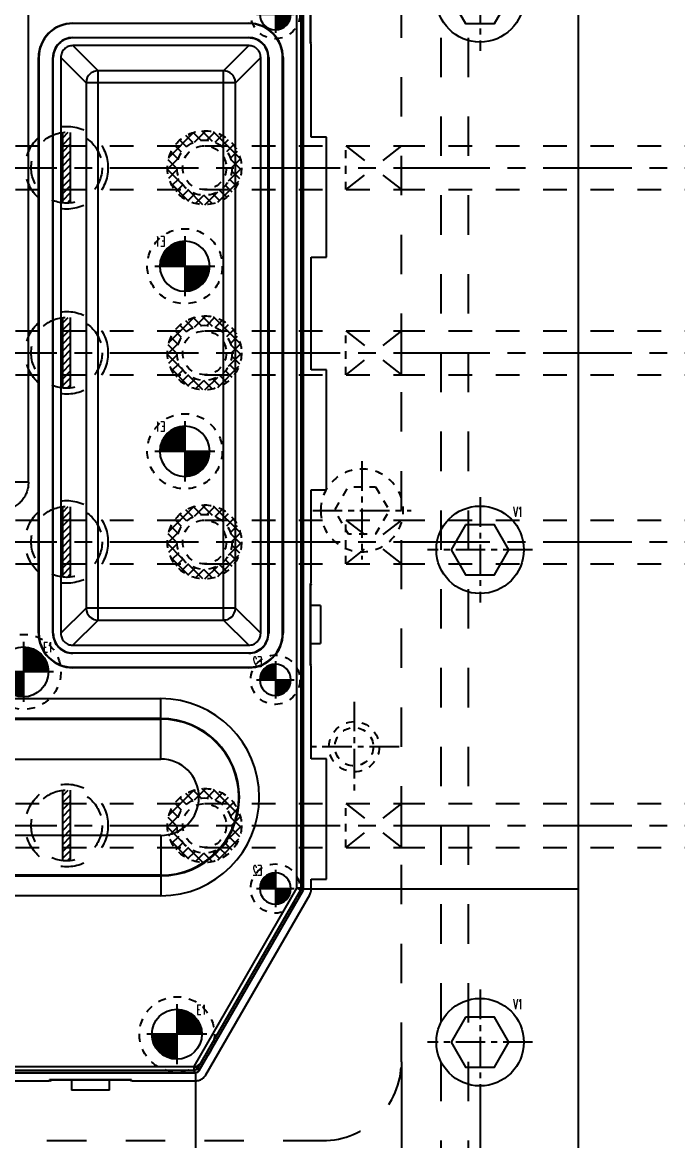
# Model space of a CAD drawing. Extents: x 14103 to 19353, y -3233 to 932.
# Drawn here: x 14978.7 to 15145.1, y -335.9 to -52 of the extents above; entities that cross this region are included whole.
import ezdxf
from ezdxf.enums import TextEntityAlignment as Align

# ---------------------------------------------------------------- set-up
doc = ezdxf.new("R2010")
doc.units = 0
doc.header["$LTSCALE"] = 20
doc.header["$MEASUREMENT"] = 0
doc.linetypes.add('CENTER', pattern=[0.6, 0.375, -0.075, 0.075, -0.075])
doc.linetypes.add('HIDDEN', pattern=[0.2, 0.1, -0.1])
doc.layers.get('0').update_dxf_attribs({"linetype": 'CONTINUOUS'})
doc.layers.get('DEFPOINTS').update_dxf_attribs({"linetype": 'CONTINUOUS'})
for name, color, linetype in [('4a', 7, 'CONTINUOUS'), ('CENTER', 1, 'CENTER'), ('DIM', 3, 'CONTINUOUS'), ('epin', 3, 'CONTINUOUS'), ('HIDDEN', 2, 'HIDDEN'), ('HOLD DOWN', 7, 'CONTINUOUS'), ('OIL', 7, 'CONTINUOUS'), ('SCREW', 7, 'CONTINUOUS'), ('WATER', 9, 'HIDDEN')]:
    doc.layers.add(name, color=color, linetype=linetype)
doc.styles.add('lxy2', font='txt.shx', dxfattribs={"width": 0.6})
doc.dimstyles.new('10', dxfattribs={"dimtxt": 10, "dimasz": 5, "dimexe": 2.5, "dimexo": 0, "dimgap": 1, "dimtad": 0, "dimdsep": 46, "dimtxsty": 'lxy2', "dimcen": -3, "dimclrd": 113, "dimclre": 113, "dimclrt": 3, "dimazin": 2, "dimtfac": 1, "dimtofl": 0, "dimtmove": 0, "dimatfit": 3, "dimfxl": 1, "dimtolj": 1, "dimtzin": 0, "dimarcsym": 0})

# ---------------------------------------------------------------- blocks, each defined once
blk = doc.blocks.new('epin')
at = {"color": 0, "const_width": 0.5}
for points in [[(0.25, 0, 0.414214), (0, 0.25, 0.414214)], [(-0.25, 0, 0.414214), (0, -0.25, 0.414214)]]:
    blk.add_lwpolyline(points, format="xyb", dxfattribs=at)
at = {"color": 0, "linetype": 'ByBlock'}
blk.add_circle((0, 0), 0.5, dxfattribs=at)
at = {"layer": 'CENTER'}
for p, q in [((0, 0.6), (0, -0.6)), ((0.6, 0), (-0.6, 0))]:
    blk.add_line(p, q, dxfattribs=at)
blk = doc.blocks.new('AC_LXY_BLK547')
at = {"layer": 'epin', "xscale": 12.70000000000073, "yscale": 12.70000000000005, "zscale": 12.7}
blk.add_blockref('epin', (0, 0), dxfattribs=at)
at = {"layer": 'epin', "style": 'lxy2', "width": 0.6}
blk.add_text('E1', height=2.5, dxfattribs=at).set_placement((6.26, 6.26), align=Align.MIDDLE_CENTER)
blk = doc.blocks.new('AC_LXY_BLK520')
at = {"layer": 'epin', "xscale": 7.938000000000102, "yscale": 7.937999999999988, "zscale": 7.938}
blk.add_blockref('epin', (0, 0), dxfattribs=at)
at = {"layer": 'epin', "style": 'lxy2', "width": 0.6}
blk.add_text('E2', height=2.5, dxfattribs=at).set_placement((4.57, 4.57), align=Align.MIDDLE_CENTER)
blk = doc.blocks.new('AC_LXY_BLK549')
at = {"layer": 'epin', "xscale": 12.70000000000073, "yscale": 12.70000000000005, "zscale": 12.7}
blk.add_blockref('epin', (0, 0), dxfattribs=at)
at = {"layer": 'epin', "style": 'lxy2', "width": 0.6}
blk.add_text('E1', height=2.5, dxfattribs=at).set_placement((6.26, 6.26), align=Align.MIDDLE_CENTER)
blk = doc.blocks.new('*D198')
at = {"layer": 'DEFPOINTS', "color": 0}
for p in [(14749.94, 164.09), (15292.93, -88.91), (15315.84, -88.91)]:
    blk.add_point(p, dxfattribs=at)
at = {"layer": 'DIM', "color": 113, "lineweight": -2}
blk.add_line((15292.93, -88.91), (15315.84, -88.91), dxfattribs=at)
at = {"layer": 'DIM', "color": 3, "insert": (15324.84, -88.91), "char_height": 10, "attachment_point": 5, "style": 'lxy2'}
blk.add_mtext('\\A1;253', dxfattribs=at)
blk = doc.blocks.new('*D197')
at = {"layer": 'DEFPOINTS', "color": 0}
for p in [(14749.94, 164.09), (15292.93, -183.91), (15315.84, -183.91)]:
    blk.add_point(p, dxfattribs=at)
at = {"layer": 'DIM', "color": 113, "lineweight": -2}
blk.add_line((15292.93, -183.91), (15315.84, -183.91), dxfattribs=at)
at = {"layer": 'DIM', "color": 3, "insert": (15324.84, -183.91), "char_height": 10, "attachment_point": 5, "style": 'lxy2'}
blk.add_mtext('\\A1;348', dxfattribs=at)
blk = doc.blocks.new('*D188')
at = {"layer": 'DEFPOINTS', "color": 0, "linetype": 'Continuous'}
for p in [(14749.94, 164.09), (15254.94, -535.91), (15254.94, -553.81)]:
    blk.add_point(p, dxfattribs=at)
at = {"layer": 'OIL', "color": 113, "linetype": 'Continuous', "lineweight": -2}
blk.add_line((15254.94, -535.91), (15254.94, -553.81), dxfattribs=at)
at = {"layer": 'OIL', "color": 3, "linetype": 'Continuous', "insert": (15254.94, -562.31), "char_height": 10, "attachment_point": 5, "rotation": 90, "style": 'lxy2'}
blk.add_mtext('\\A1;505', dxfattribs=at)
blk = doc.blocks.new('*D187')
at = {"layer": 'DEFPOINTS', "color": 0, "linetype": 'Continuous'}
for p in [(14749.94, 164.09), (15299.94, -515.91), (15299.94, -553.81)]:
    blk.add_point(p, dxfattribs=at)
at = {"layer": 'OIL', "color": 113, "linetype": 'Continuous', "lineweight": -2}
blk.add_line((15299.94, -515.91), (15299.94, -553.81), dxfattribs=at)
at = {"layer": 'OIL', "color": 3, "linetype": 'Continuous', "insert": (15299.94, -562.31), "char_height": 10, "attachment_point": 5, "rotation": 90, "style": 'lxy2'}
blk.add_mtext('\\A1;550', dxfattribs=at)
blk = doc.blocks.new('*D185')
at = {"layer": 'DEFPOINTS', "color": 0}
for p in [(14749.94, 164.09), (15292.93, -255.91), (15315.84, -255.91)]:
    blk.add_point(p, dxfattribs=at)
at = {"layer": 'DIM', "color": 113, "lineweight": -2}
blk.add_line((15292.93, -255.91), (15315.84, -255.91), dxfattribs=at)
at = {"layer": 'DIM', "color": 3, "insert": (15324.34, -255.91), "char_height": 10, "attachment_point": 5, "style": 'lxy2'}
blk.add_mtext('\\A1;420', dxfattribs=at)
blk = doc.blocks.new('AC_LXY_BLK610')
at = {"layer": 'SCREW', "color": 1, "linetype": 'CENTER'}
for p, q in [((0, 13.33), (0, -13.34)), ((13.33, 0), (-13.34, 0))]:
    blk.add_line(p, q, dxfattribs=at)
at = {"layer": 'SCREW', "color": 0, "linetype": 'ByBlock'}
blk.add_lwpolyline([(-3.67, 6.35), (-7.33, 0), (-3.67, -6.35), (3.67, -6.35), (7.33, 0), (3.67, 6.35)], close=True, dxfattribs=at)
blk.add_circle((0, 0), 11.11, dxfattribs=at)
at = {"layer": 'SCREW', "style": 'lxy2', "width": 0.6}
blk.add_text('V1', height=2.5, dxfattribs=at).set_placement((9.63, 9.63), align=Align.MIDDLE_CENTER)
blk = doc.blocks.new('*D191')
at = {"layer": 'DEFPOINTS', "color": 0, "linetype": 'Continuous'}
for p in [(14749.94, 164.09), (14999.94, -369.24), (14999.94, -553.81)]:
    blk.add_point(p, dxfattribs=at)
at = {"layer": 'OIL', "color": 113, "linetype": 'Continuous', "lineweight": -2}
blk.add_line((14999.94, -369.24), (14999.94, -553.81), dxfattribs=at)
at = {"layer": 'OIL', "color": 3, "linetype": 'Continuous', "insert": (14999.94, -562.31), "char_height": 10, "attachment_point": 5, "rotation": 90, "style": 'lxy2'}
blk.add_mtext('\\A1;250', dxfattribs=at)
blk = doc.blocks.new('*D190')
at = {"layer": 'DEFPOINTS', "color": 0, "linetype": 'Continuous'}
for p in [(14749.94, 164.09), (15049.94, -369.24), (15049.94, -553.81)]:
    blk.add_point(p, dxfattribs=at)
at = {"layer": 'OIL', "color": 113, "linetype": 'Continuous', "lineweight": -2}
blk.add_line((15049.94, -369.24), (15049.94, -553.81), dxfattribs=at)
at = {"layer": 'OIL', "color": 3, "linetype": 'Continuous', "insert": (15049.94, -561.81), "char_height": 10, "attachment_point": 5, "rotation": 90, "style": 'lxy2'}
blk.add_mtext('\\A1;300', dxfattribs=at)
blk = doc.blocks.new('*D189')
at = {"layer": 'DEFPOINTS', "color": 0, "linetype": 'Continuous'}
for p in [(14749.94, 164.09), (15094.94, -324.24), (15094.94, -553.81)]:
    blk.add_point(p, dxfattribs=at)
at = {"layer": 'OIL', "color": 113, "linetype": 'Continuous', "lineweight": -2}
blk.add_line((15094.94, -324.24), (15094.94, -553.81), dxfattribs=at)
at = {"layer": 'OIL', "color": 3, "linetype": 'Continuous', "insert": (15094.94, -562.81), "char_height": 10, "attachment_point": 5, "rotation": 90, "style": 'lxy2'}
blk.add_mtext('\\A1;345', dxfattribs=at)
blk = doc.blocks.new('*D186')
at = {"layer": 'DEFPOINTS', "color": 0, "linetype": 'Continuous'}
for p in [(14749.94, 164.09), (15119.94, -360.91), (15119.94, -553.81)]:
    blk.add_point(p, dxfattribs=at)
at = {"layer": 'OIL', "color": 113, "linetype": 'Continuous', "lineweight": -2}
blk.add_line((15119.94, -360.91), (15119.94, -553.81), dxfattribs=at)
at = {"layer": 'OIL', "color": 3, "linetype": 'Continuous', "insert": (15119.94, -562.31), "char_height": 10, "attachment_point": 5, "rotation": 90, "style": 'lxy2'}
blk.add_mtext('\\A1;370', dxfattribs=at)
blk = doc.blocks.new('*D184')
at = {"layer": 'DEFPOINTS', "color": 0, "linetype": 'Continuous'}
for p in [(14749.94, 164.09), (15074.94, -315.91), (15074.94, -553.81)]:
    blk.add_point(p, dxfattribs=at)
at = {"layer": 'OIL', "color": 113, "linetype": 'Continuous', "lineweight": -2}
blk.add_line((15074.94, -315.91), (15074.94, -553.81), dxfattribs=at)
at = {"layer": 'OIL', "color": 3, "linetype": 'Continuous', "insert": (15074.94, -562.81), "char_height": 10, "attachment_point": 5, "rotation": 90, "style": 'lxy2'}
blk.add_mtext('\\A1;325', dxfattribs=at)
blk = doc.blocks.new('AC_LXY_BLK8')
at = {"layer": 'SCREW', "color": 1, "linetype": 'CENTER'}
for p, q in [((0, 12.5), (0, -12.5)), ((12.5, 0), (-12.5, 0))]:
    blk.add_line(p, q, dxfattribs=at)
at = {"layer": 'SCREW', "color": 2, "linetype": 'HIDDEN', "flags": 128}
blk.add_lwpolyline([(-3.46, 6), (-6.93, 0), (-3.46, -6), (3.46, -6), (6.93, 0), (3.46, 6)], close=True, dxfattribs=at)
at = {"layer": 'SCREW', "color": 2, "linetype": 'HIDDEN'}
blk.add_circle((0, 0), 10.5, dxfattribs=at)

msp = doc.modelspace()

# ---------------------------------------------------------------- hatches: boundary and pattern name
at = {"layer": 'WATER', "linetype": 'Continuous'}
h = msp.add_hatch(dxfattribs=at)
h.set_pattern_fill('ANSI31', color=4, scale=10, style=0)
h.set_pattern_definition([(45, (13554.4322, 1591.9012), (-0.8838835, 0.8838835), [])])
h.paths.add_polyline_path([(14990.942, -79.965, 0.0278424), (14989.942, -79.91), (14989.942, -83.35), (14990.942, -83.35)])
h.paths.add_polyline_path([(14989.942, -79.91, 0.0278424), (14988.942, -79.965), (14988.942, -83.35), (14989.942, -83.35)])
h.paths.add_polyline_path([(14989.942, -83.35), (14988.942, -83.35), (14988.942, -88.91), (14989.942, -88.91)])
h.paths.add_polyline_path([(14990.942, -83.35), (14989.942, -83.35), (14989.942, -88.91), (14990.942, -88.91)])
h.paths.add_polyline_path([(14990.942, -88.91), (14989.942, -88.91), (14989.942, -94.47), (14990.942, -94.47)])
h.paths.add_polyline_path([(14989.942, -88.91), (14988.942, -88.91), (14988.942, -94.47), (14989.942, -94.47)])
h.paths.add_polyline_path([(14989.942, -94.47), (14988.942, -94.47), (14988.942, -97.854, 0.0278424), (14989.942, -97.91)])
h.paths.add_polyline_path([(14990.942, -94.47), (14989.942, -94.47), (14989.942, -97.91, 0.0278424), (14990.942, -97.854)])
at = {"layer": 'WATER', "linetype": 'ByBlock'}
h = msp.add_hatch(dxfattribs=at)
h.set_pattern_fill('ANSI37', color=256, scale=15, angle=90, style=0)
h.set_pattern_definition([(45, (14283.6446, -15293.852), (1.32582521, -1.32582521), []), (315, (14283.6446, -15293.852), (-1.32582521, -1.32582521), [])])
edge = h.paths.add_edge_path(flags=16)
edge.add_arc((15024.939, -88.91), 7, 0, 360)
edge = h.paths.add_edge_path()
edge.add_arc((15024.939, -88.91), 9.396, 0, 360)
at = {"layer": 'WATER', "linetype": 'Continuous'}
h = msp.add_hatch(dxfattribs=at)
h.set_pattern_fill('ANSI31', color=4, scale=10, style=0)
h.set_pattern_definition([(45, (13554.4322, 1544.9012), (-0.8838835, 0.8838835), [])])
h.paths.add_polyline_path([(14990.942, -126.965, 0.0278424), (14989.942, -126.91), (14989.942, -130.35), (14990.942, -130.35)])
h.paths.add_polyline_path([(14989.942, -126.91, 0.0278424), (14988.942, -126.965), (14988.942, -130.35), (14989.942, -130.35)])
h.paths.add_polyline_path([(14989.942, -130.35), (14988.942, -130.35), (14988.942, -135.91), (14989.942, -135.91)])
h.paths.add_polyline_path([(14990.942, -130.35), (14989.942, -130.35), (14989.942, -135.91), (14990.942, -135.91)])
h.paths.add_polyline_path([(14990.942, -135.91), (14989.942, -135.91), (14989.942, -141.47), (14990.942, -141.47)])
h.paths.add_polyline_path([(14989.942, -135.91), (14988.942, -135.91), (14988.942, -141.47), (14989.942, -141.47)])
h.paths.add_polyline_path([(14989.942, -141.47), (14988.942, -141.47), (14988.942, -144.854, 0.0278424), (14989.942, -144.91)])
h.paths.add_polyline_path([(14990.942, -141.47), (14989.942, -141.47), (14989.942, -144.91, 0.0278424), (14990.942, -144.854)])
at = {"layer": 'WATER', "linetype": 'ByBlock'}
h = msp.add_hatch(dxfattribs=at)
h.set_pattern_fill('ANSI37', color=256, scale=15, angle=90, style=0)
h.set_pattern_definition([(45, (14283.6446, -15340.852), (1.32582521, -1.32582521), []), (315, (14283.6446, -15340.852), (-1.32582521, -1.32582521), [])])
edge = h.paths.add_edge_path(flags=16)
edge.add_arc((15024.939, -135.91), 7, 0, 360)
edge = h.paths.add_edge_path()
edge.add_arc((15024.939, -135.91), 9.396, 0, 360)
at = {"layer": 'WATER', "linetype": 'Continuous'}
h = msp.add_hatch(dxfattribs=at)
h.set_pattern_fill('ANSI31', color=4, scale=10, style=0)
h.set_pattern_definition([(45, (13554.4322, 1496.9012), (-0.8838835, 0.8838835), [])])
h.paths.add_polyline_path([(14990.942, -174.965, 0.0278424), (14989.942, -174.91), (14989.942, -178.35), (14990.942, -178.35)])
h.paths.add_polyline_path([(14989.942, -174.91, 0.0278424), (14988.942, -174.965), (14988.942, -178.35), (14989.942, -178.35)])
h.paths.add_polyline_path([(14989.942, -178.35), (14988.942, -178.35), (14988.942, -183.91), (14989.942, -183.91)])
h.paths.add_polyline_path([(14990.942, -178.35), (14989.942, -178.35), (14989.942, -183.91), (14990.942, -183.91)])
h.paths.add_polyline_path([(14990.942, -183.91), (14989.942, -183.91), (14989.942, -189.47), (14990.942, -189.47)])
h.paths.add_polyline_path([(14989.942, -183.91), (14988.942, -183.91), (14988.942, -189.47), (14989.942, -189.47)])
h.paths.add_polyline_path([(14989.942, -189.47), (14988.942, -189.47), (14988.942, -192.854, 0.0278424), (14989.942, -192.91)])
h.paths.add_polyline_path([(14990.942, -189.47), (14989.942, -189.47), (14989.942, -192.91, 0.0278424), (14990.942, -192.854)])
at = {"layer": 'WATER', "linetype": 'ByBlock'}
h = msp.add_hatch(dxfattribs=at)
h.set_pattern_fill('ANSI37', color=256, scale=15, angle=90, style=0)
h.set_pattern_definition([(45, (14283.6446, -15388.852), (1.32582521, -1.32582521), []), (315, (14283.6446, -15388.852), (-1.32582521, -1.32582521), [])])
edge = h.paths.add_edge_path(flags=16)
edge.add_arc((15024.939, -183.91), 7, 0, 360)
edge = h.paths.add_edge_path()
edge.add_arc((15024.939, -183.91), 9.396, 0, 360)
at = {"layer": 'WATER', "linetype": 'Continuous'}
h = msp.add_hatch(dxfattribs=at)
h.set_pattern_fill('ANSI31', color=4, scale=10, style=0)
h.set_pattern_definition([(45, (13554.4322, 1424.9012), (-0.8838835, 0.8838835), [])])
h.paths.add_polyline_path([(14990.942, -246.965, 0.0278424), (14989.942, -246.91), (14989.942, -250.35), (14990.942, -250.35)])
h.paths.add_polyline_path([(14989.942, -246.91, 0.0278424), (14988.942, -246.965), (14988.942, -250.35), (14989.942, -250.35)])
h.paths.add_polyline_path([(14989.942, -250.35), (14988.942, -250.35), (14988.942, -255.91), (14989.942, -255.91)])
h.paths.add_polyline_path([(14990.942, -250.35), (14989.942, -250.35), (14989.942, -255.91), (14990.942, -255.91)])
h.paths.add_polyline_path([(14990.942, -255.91), (14989.942, -255.91), (14989.942, -261.47), (14990.942, -261.47)])
h.paths.add_polyline_path([(14989.942, -255.91), (14988.942, -255.91), (14988.942, -261.47), (14989.942, -261.47)])
h.paths.add_polyline_path([(14989.942, -261.47), (14988.942, -261.47), (14988.942, -264.854, 0.0278424), (14989.942, -264.91)])
h.paths.add_polyline_path([(14990.942, -261.47), (14989.942, -261.47), (14989.942, -264.91, 0.0278424), (14990.942, -264.854)])
at = {"layer": 'WATER', "linetype": 'ByBlock'}
h = msp.add_hatch(dxfattribs=at)
h.set_pattern_fill('ANSI37', color=256, scale=15, angle=90, style=0)
h.set_pattern_definition([(45, (14283.6446, -15460.852), (1.32582521, -1.32582521), []), (315, (14283.6446, -15460.852), (-1.32582521, -1.32582521), [])])
edge = h.paths.add_edge_path(flags=16)
edge.add_arc((15024.939, -255.91), 7, 0, 360)
edge = h.paths.add_edge_path()
edge.add_arc((15024.939, -255.91), 9.396, 0, 360)

# ---------------------------------------------------------------- linework, layer by layer
at = {"layer": '4a', "color": 4, "linetype": 'Continuous'}
for p, q in [((15048.421, -271.838), (15048.421, 41.815)), ((15049.435, 41.815), (15049.435, -271.838)), ((15050.039, 41.815), (15050.039, -272)), ((15051.776, -36.558), (15051.776, -57.358)), ((14980.232, -168.767), (14980.232, -39.434)), ((15051.874, -37.049), (15051.874, -56.867)), ((14991.505, -52.225), (15036.18, -52.225)), ((14991.505, -52.322), (14991.505, -52.225)), ((15036.18, -52.322), (14991.505, -52.322)), ((15036.18, -52.225), (15036.18, -52.322)), ((14991.505, -55.875), (15036.18, -55.875)), ((14991.505, -55.972), (14991.505, -55.875)), ((15036.18, -55.972), (14991.505, -55.972)), ((15036.18, -55.875), (15036.18, -55.972)), ((14991.505, -57.905), (14997.908, -64.308)), ((15036.18, -57.905), (14991.505, -57.905)), ((15036.18, -57.905), (15029.776, -64.308)), ((15052.07, -57.358), (15051.776, -57.358)), ((15052.03, -57.256), (15051.874, -56.867)), ((15052.07, -81.115), (15052.07, -57.358)), ((14982.787, -207.117), (14982.787, -60.942)), ((14982.885, -60.942), (14982.787, -60.942)), ((14982.885, -60.942), (14982.885, -207.117)), ((14986.437, -207.117), (14986.437, -60.942)), ((14986.535, -60.942), (14986.437, -60.942)), ((14986.535, -207.117), (14986.535, -60.942)), ((14988.467, -60.942), (14988.467, -207.117)), ((14988.467, -60.942), (14994.871, -67.346)), ((15032.814, -67.346), (15039.217, -60.942)), ((15039.217, -207.117), (15039.217, -60.942)), ((15041.15, -207.117), (15041.15, -60.942)), ((15041.15, -60.942), (15041.247, -60.942)), ((15041.247, -60.942), (15041.247, -207.117)), ((15044.8, -207.117), (15044.8, -60.942)), ((15044.8, -60.942), (15044.897, -60.942)), ((15044.897, -60.942), (15044.897, -207.117)), ((14997.908, -203.751), (14997.908, -64.308)), ((15029.776, -64.308), (14997.908, -64.308)), ((15029.776, -203.751), (15029.776, -64.308)), ((14994.871, -67.346), (14994.871, -200.714)), ((15032.814, -67.346), (14994.871, -67.346)), ((15032.814, -200.714), (15032.814, -67.346)), ((15055.898, -81.115), (15052.07, -81.115)), ((15055.898, -111.616), (15055.898, -81.115)), ((15052.07, -140.204), (15052.07, -111.616)), ((15052.07, -111.616), (15055.898, -111.616)), ((15055.898, -140.204), (15052.07, -140.204)), ((15055.898, -170.704), (15055.898, -140.204)), ((14980.232, -168.767), (14975.839, -168.767)), ((15052.07, -194.462), (15052.07, -170.704)), ((15052.07, -170.704), (15055.898, -170.704)), ((15051.776, -194.462), (15051.776, -215.261)), ((15052.07, -194.462), (15051.776, -194.462)), ((15052.03, -194.563), (15051.874, -194.953)), ((15051.874, -194.953), (15051.874, -214.77)), ((14988.467, -207.117), (14994.871, -200.714)), ((15032.814, -200.714), (14994.871, -200.714)), ((15039.217, -207.117), (15032.814, -200.714)), ((15054.452, -200.036), (15051.874, -200.028)), ((15054.452, -200.036), (15054.452, -209.687)), ((14991.505, -210.155), (14997.908, -203.751)), ((14997.908, -203.751), (15029.776, -203.751)), ((15036.18, -210.155), (15029.776, -203.751)), ((14982.787, -207.117), (14982.885, -207.117)), ((14986.437, -207.117), (14986.535, -207.117)), ((15041.247, -207.117), (15041.15, -207.117)), ((15044.897, -207.117), (15044.8, -207.117)), ((15051.874, -209.695), (15054.452, -209.687)), ((14991.505, -210.155), (15036.18, -210.155)), ((14991.505, -212.087), (15036.18, -212.087)), ((14991.505, -212.185), (14991.505, -212.087)), ((15036.18, -212.185), (14991.505, -212.185)), ((15036.18, -212.087), (15036.18, -212.185)), ((14991.505, -215.737), (15036.18, -215.737)), ((14991.505, -215.835), (14991.505, -215.737)), ((15036.18, -215.737), (15036.18, -215.835)), ((15052.07, -215.261), (15051.776, -215.261)), ((15052.03, -215.16), (15051.874, -214.77)), ((15052.07, -239.019), (15052.07, -215.261)), ((15036.18, -215.835), (14991.505, -215.835)), ((14860.538, -223.692), (15013.842, -223.692)), ((15013.842, -239.025), (15013.842, -223.692)), ((14864.821, -228.9), (15013.842, -228.9)), ((15013.842, -228.755), (14865.416, -228.755)), ((14864.821, -239.025), (15013.842, -239.025)), ((15055.898, -239.019), (15052.07, -239.019)), ((15055.898, -269.52), (15055.898, -239.019)), ((15013.842, -258.424), (14864.821, -258.424)), ((15013.842, -258.424), (15013.842, -273.757)), ((15013.842, -268.549), (14864.821, -268.549)), ((14865.416, -268.695), (15013.842, -268.695)), ((15052.07, -269.52), (15055.898, -269.52)), ((15052.07, -272.001), (15052.07, -269.52)), ((15022.298, -317.084), (15048.421, -271.838)), ((15049.299, -272.345), (15023.176, -317.592)), ((15049.903, -272.507), (15023.525, -318.195)), ((15049.435, -271.838), (15048.421, -271.838)), ((15049.299, -272.345), (15048.421, -271.838)), ((15049.903, -272.507), (15049.299, -272.345)), ((15049.435, -271.838), (15050.039, -272)), ((15013.842, -273.757), (14860.538, -273.757)), ((15025.283, -319.212), (15051.662, -273.522)), ((14969.087, -317.084), (15022.298, -317.084)), ((15022.298, -318.099), (15022.298, -317.084)), ((15023.176, -317.592), (15023.525, -318.195)), ((14968.835, -320.734), (14985.594, -320.734)), ((15022.646, -318.703), (14968.836, -318.703)), ((15022.298, -318.099), (14969.087, -318.099)), ((15006.393, -320.44), (14985.594, -320.44)), ((14985.594, -320.734), (14985.594, -320.44)), ((14985.695, -320.693), (14986.084, -320.538)), ((15005.902, -320.538), (14986.084, -320.538)), ((14991.16, -320.538), (14991.168, -323.116)), ((15000.819, -323.116), (15000.827, -320.538)), ((15006.292, -320.693), (15005.902, -320.538)), ((15006.393, -320.734), (15006.393, -320.44)), ((15006.393, -320.734), (15022.648, -320.734)), ((15022.646, -318.703), (15022.298, -318.099)), ((15000.819, -323.116), (14991.168, -323.116))]:
    msp.add_line(p, q, dxfattribs=at)
for points in [[(14997.908, -64.308), (14997.584, -64.327), (14997.271, -64.379), (14996.929, -64.475), (14996.567, -64.627), (14996.196, -64.845), (14995.827, -65.143), (14995.479, -65.534), (14995.177, -66.029), (14994.959, -66.635), (14994.871, -67.346)], [(15032.814, -67.346), (15032.726, -66.637), (15032.508, -66.032), (15032.207, -65.536), (15031.858, -65.144), (15031.488, -64.845), (15031.115, -64.626), (15030.751, -64.474), (15030.405, -64.377), (15030.087, -64.326), (15029.776, -64.308)], [(14994.871, -200.714), (14994.958, -201.423), (14995.176, -202.028), (14995.477, -202.523), (14995.826, -202.915), (14996.196, -203.215), (14996.57, -203.434), (14996.934, -203.586), (14997.279, -203.682), (14997.597, -203.734), (14997.908, -203.751)], [(15029.776, -203.751), (15030.1, -203.732), (15030.413, -203.68), (15030.756, -203.584), (15031.117, -203.433), (15031.488, -203.214), (15031.857, -202.916), (15032.205, -202.525), (15032.507, -202.03), (15032.726, -201.425), (15032.814, -200.714)], [(15049.435, -271.838), (15049.419, -272.014), (15049.374, -272.185), (15049.299, -272.345)]]:
    msp.add_lwpolyline(points, dxfattribs=at)
for centre, radius, start, end in [((14991.502, -60.939), 8.715, 89.98089, 180.01896), ((14991.502, -60.939), 8.617, 89.98068, 180.01917), ((15036.182, -60.939), 8.715, 359.98089, 90.01896), ((15036.182, -60.939), 8.617, 359.98067, 90.01917), ((14991.502, -60.939), 5.065, 89.96639, 180.03335), ((14991.502, -60.939), 4.967, 89.96573, 180.03401), ((15036.183, -60.939), 5.065, 359.96639, 90.03335), ((15036.183, -60.939), 4.967, 359.96573, 90.034), ((14991.502, -207.12), 8.715, 179.98089, 270.01896), ((14991.502, -207.12), 8.617, 179.98067, 270.01917), ((14991.502, -207.12), 5.065, 179.96641, 270.03335), ((14991.502, -207.12), 4.967, 179.96574, 270.03401), ((15036.183, -207.12), 5.065, 269.96639, 0.03335), ((15036.183, -207.12), 4.967, 269.96573, 0.03401), ((15036.182, -207.12), 8.715, 269.98088, 0.01895), ((15036.182, -207.12), 8.617, 269.98067, 0.01917), ((15013.842, -248.725), 25.032, 270, 90), ((15013.842, -248.725), 19.97, 270, 90), ((15013.842, -248.725), 19.825, 270, 90), ((15013.842, -248.725), 9.699, 270, 90)]:
    msp.add_arc(centre, radius, start, end, dxfattribs=at)
for points in [[(14991.505, -57.905), (14990.34, -58.136), (14989.356, -58.794), (14988.698, -59.778), (14988.467, -60.942)], [(15039.217, -60.942), (15038.986, -59.778), (15038.328, -58.793), (15037.344, -58.136), (15036.18, -57.905)], [(14980.232, -168.767), (14980.135, -170.002), (14979.847, -171.174), (14979.373, -172.256), (14978.723, -173.227), (14977.91, -174.067), (14976.952, -174.758), (14975.867, -175.287), (14974.68, -175.641)], [(14988.467, -207.117), (14988.699, -208.282), (14989.356, -209.266), (14990.341, -209.924), (14991.505, -210.155)], [(15036.18, -210.155), (15037.344, -209.923), (15038.329, -209.266), (15038.986, -208.281), (15039.217, -207.117)], [(15050.039, -272), (15049.978, -272.347), (15049.871, -272.458)], [(15051.662, -273.522), (15051.886, -273.041), (15052.024, -272.529), (15052.07, -272.001)], [(15023.179, -317.586), (15022.725, -317.334), (15022.298, -317.084)], [(15023.176, -317.592), (15022.805, -317.958), (15022.298, -318.099)], [(15023.525, -318.195), (15023.298, -318.465), (15022.993, -318.641), (15022.646, -318.703)], [(15022.648, -320.734), (15023.689, -320.55), (15024.604, -320.022), (15025.283, -319.212)]]:
    msp.add_spline(points, degree=3, dxfattribs=at)
at = {"layer": 'epin', "linetype": 'HIDDEN'}
for centre, radius in [((15042.942, -49.91), 6.25), ((15019.942, -113.91), 9.525), ((15019.942, -160.91), 9.525), ((14978.942, -216.91), 9.525), ((15042.942, -218.91), 6.25), ((15042.942, -271.91), 6.25), ((15017.942, -308.91), 9.525)]:
    msp.add_circle(centre, radius, dxfattribs=at)
at = {"layer": 'HIDDEN', "ltscale": 5}
for p, q in [((15084.942, 864.09), (15084.942, -535.91)), ((15091.942, 864.09), (15091.942, -535.91))]:
    msp.add_line(p, q, dxfattribs=at)
at = {"layer": 'HOLD DOWN', "color": 0, "linetype": 'ByBlock'}
for p, q in [((15119.942, -360.91), (15119.942, 114.09)), ((15050.039, -272), (15050.039, 41.815)), ((15049.903, -272.507), (15023.525, -318.195)), ((14968.836, -318.703), (15022.646, -318.703)), ((15022.646, -318.703), (15022.646, -380.91))]:
    msp.add_line(p, q, dxfattribs=at)
at = {"layer": 'HOLD DOWN', "color": 6, "linetype": 'HIDDEN', "ltscale": 5}
for p, q in [((15074.942, -315.91), (15074.942, 69.09)), ((14444.942, -335.91), (15054.942, -335.91))]:
    msp.add_line(p, q, dxfattribs=at)
at = {"layer": 'HOLD DOWN', "color": 0, "linetype": 'Continuous'}
msp.add_line((15050.039, -272), (15119.942, -272), dxfattribs=at)
at = {"layer": 'HOLD DOWN', "color": 6, "linetype": 'HIDDEN', "ltscale": 5}
msp.add_arc((15054.942, -315.91), 20, 270, 0, dxfattribs=at)
at = {"layer": 'HOLD DOWN', "color": 0, "linetype": 'ByBlock'}
for points in [[(15050.039, -272), (15049.978, -272.347), (15049.871, -272.457)], [(15023.525, -318.195), (15023.298, -318.466), (15022.99, -318.642), (15022.646, -318.703)]]:
    msp.add_spline(points, degree=3, dxfattribs=at)
at = {"layer": 'SCREW', "color": 1, "linetype": 'CENTER'}
for p, q in [((15062.942, -224.48), (15062.942, -247.34)), ((15074.372, -235.91), (15051.512, -235.91))]:
    msp.add_line(p, q, dxfattribs=at)
at = {"layer": 'SCREW', "color": 2, "linetype": 'HIDDEN'}
for radius in [6.375, 4.875]:
    msp.add_circle((15062.942, -235.91), radius, dxfattribs=at)
at = {"layer": 'WATER', "color": 4, "linetype": 'ByBlock'}
for p, q in [((14988.942, -97.854), (14988.942, -79.965)), ((14990.942, -97.854), (14990.942, -79.965)), ((14988.942, -144.854), (14988.942, -126.965)), ((14990.942, -144.854), (14990.942, -126.965)), ((14988.942, -192.854), (14988.942, -174.965)), ((14990.942, -192.854), (14990.942, -174.965)), ((14988.942, -264.854), (14988.942, -246.965)), ((14990.942, -264.854), (14990.942, -246.965))]:
    msp.add_line(p, q, dxfattribs=at)
at = {"layer": 'WATER', "linetype": 'HIDDEN', "ltscale": 3}
for p, q in [((14424.942, -83.35), (15074.942, -83.35)), ((15060.842, -83.35), (15074.942, -94.47)), ((15074.942, -83.35), (15060.842, -94.47)), ((15074.942, -83.35), (15271.942, -83.35)), ((15074.942, -94.47), (15074.942, -83.35)), ((14424.942, -94.47), (15074.942, -94.47)), ((15074.942, -94.47), (15271.942, -94.47)), ((14424.942, -130.35), (15074.942, -130.35)), ((15060.842, -130.35), (15074.942, -141.47)), ((15074.942, -130.35), (15060.842, -141.47)), ((15074.942, -130.35), (15271.942, -130.35)), ((15074.942, -141.47), (15074.942, -130.35)), ((14424.942, -141.47), (15074.942, -141.47)), ((15074.942, -141.47), (15271.942, -141.47)), ((14424.942, -178.35), (15074.942, -178.35)), ((15074.942, -178.35), (15060.842, -189.47)), ((15060.842, -178.35), (15074.942, -189.47)), ((15074.942, -178.35), (15271.942, -178.35)), ((15074.942, -189.47), (15074.942, -178.35)), ((14424.942, -189.47), (15074.942, -189.47)), ((15074.942, -189.47), (15271.942, -189.47)), ((14424.942, -250.35), (15074.942, -250.35)), ((15074.942, -250.35), (15060.842, -261.47)), ((15060.842, -250.35), (15074.942, -261.47)), ((15074.942, -250.35), (15271.942, -250.35)), ((15074.942, -261.47), (15074.942, -250.35)), ((14424.942, -261.47), (15074.942, -261.47)), ((15074.942, -261.47), (15271.942, -261.47))]:
    msp.add_line(p, q, dxfattribs=at)
at = {"layer": 'WATER'}
for p, q in [((15060.842, -94.47), (15060.842, -83.35)), ((15060.842, -141.47), (15060.842, -130.35)), ((15060.842, -189.47), (15060.842, -178.35)), ((15060.842, -261.47), (15060.842, -250.35))]:
    msp.add_line(p, q, dxfattribs=at)
at = {"layer": 'WATER', "color": 1, "linetype": 'CENTER', "ltscale": 3}
for p, q in [((14424.942, -88.91), (15080.502, -88.91)), ((15074.942, -88.91), (15292.928, -88.91)), ((14424.942, -135.91), (15080.502, -135.91)), ((15074.942, -135.91), (15292.928, -135.91)), ((14424.942, -183.91), (15080.502, -183.91)), ((15074.942, -183.91), (15292.928, -183.91)), ((14424.942, -255.91), (15080.502, -255.91)), ((15074.942, -255.91), (15292.928, -255.91))]:
    msp.add_line(p, q, dxfattribs=at)
at = {"layer": 'WATER', "ltscale": 3}
for centre in [(14989.942, -88.91), (14989.942, -135.91), (14989.942, -183.91), (14989.942, -255.91)]:
    msp.add_circle(centre, 10.5, dxfattribs=at)
at = {"layer": 'WATER', "linetype": 'HIDDEN', "ltscale": 3}
for centre in [(14989.942, -88.91), (14989.942, -135.91), (14989.942, -183.91), (14989.942, -255.91)]:
    msp.add_circle(centre, 9, dxfattribs=at)
at = {"layer": 'WATER'}
for centre, radius in [((15024.939, -88.91), 9.396), ((15024.939, -88.91), 7), ((15024.939, -88.91), 5.56), ((15024.939, -135.91), 9.396), ((15024.939, -135.91), 7), ((15024.939, -135.91), 5.56), ((15024.939, -183.91), 9.396), ((15024.939, -183.91), 7), ((15024.939, -183.91), 5.56), ((15024.939, -255.91), 9.396), ((15024.939, -255.91), 7), ((15024.939, -255.91), 5.56)]:
    msp.add_circle(centre, radius, dxfattribs=at)

# ---------------------------------------------------------------- block references
at = {"layer": 'epin', "xscale": -1}
for name, p in [('AC_LXY_BLK520', (15042.942, -49.91)), ('AC_LXY_BLK549', (15019.942, -113.91)), ('AC_LXY_BLK549', (15019.942, -160.91)), ('AC_LXY_BLK520', (15042.942, -218.91)), ('AC_LXY_BLK520', (15042.942, -271.91))]:
    msp.add_blockref(name, p, dxfattribs=at)
at = {"layer": 'epin'}
for p in [(14978.942, -216.91), (15017.942, -308.91)]:
    msp.add_blockref('AC_LXY_BLK547', p, dxfattribs=at)
at = {"layer": 'SCREW'}
for p in [(15094.942, -45.91), (15094.942, -185.91), (15094.942, -310.91)]:
    msp.add_blockref('AC_LXY_BLK610', p, dxfattribs=at)
at = {"layer": 'SCREW', "xscale": -1}
msp.add_blockref('AC_LXY_BLK8', (15064.942, -175.91), dxfattribs=at)

# ---------------------------------------------------------------- dimensions: what is measured, and where the dimension line sits
at = {"layer": 'DIM'}
for feature_location, picture, middle in [((15292.928, -88.91), '*D198', (15324.844, -88.91)), ((15292.928, -183.91), '*D197', (15324.844, -183.91)), ((15292.928, -255.91), '*D185', (15324.344, -255.91))]:
    dim = msp.add_ordinate_dim(feature_location=feature_location, offset=(22.916, 0), dtype=0, origin=(14749.942, 164.09), dimstyle='10', dxfattribs=at)
    dim.commit()
    dim.dimension.update_dxf_attribs({"geometry": picture, "text_midpoint": middle})
at = {"layer": 'OIL', "color": 4, "linetype": 'Continuous'}
for feature_location, offset, picture, middle in [((15254.942, -535.91), (0, -17.904), '*D188', (15254.942, -562.314)), ((15299.942, -515.91), (0, -37.904), '*D187', (15299.942, -562.314)), ((14999.942, -369.245), (0, -184.569), '*D191', (14999.942, -562.314)), ((15049.942, -369.245), (0, -184.569), '*D190', (15049.942, -561.814)), ((15094.942, -324.245), (0, -229.569), '*D189', (15094.942, -562.814)), ((15119.942, -360.91), (0, -192.904), '*D186', (15119.942, -562.314)), ((15074.942, -315.91), (0, -237.904), '*D184', (15074.942, -562.814))]:
    dim = msp.add_ordinate_dim(feature_location=feature_location, offset=offset, dtype=1, origin=(14749.942, 164.09), dimstyle='10', dxfattribs=at)
    dim.commit()
    dim.dimension.update_dxf_attribs({"geometry": picture, "text_midpoint": middle})

doc.saveas('drawing.dxf')
